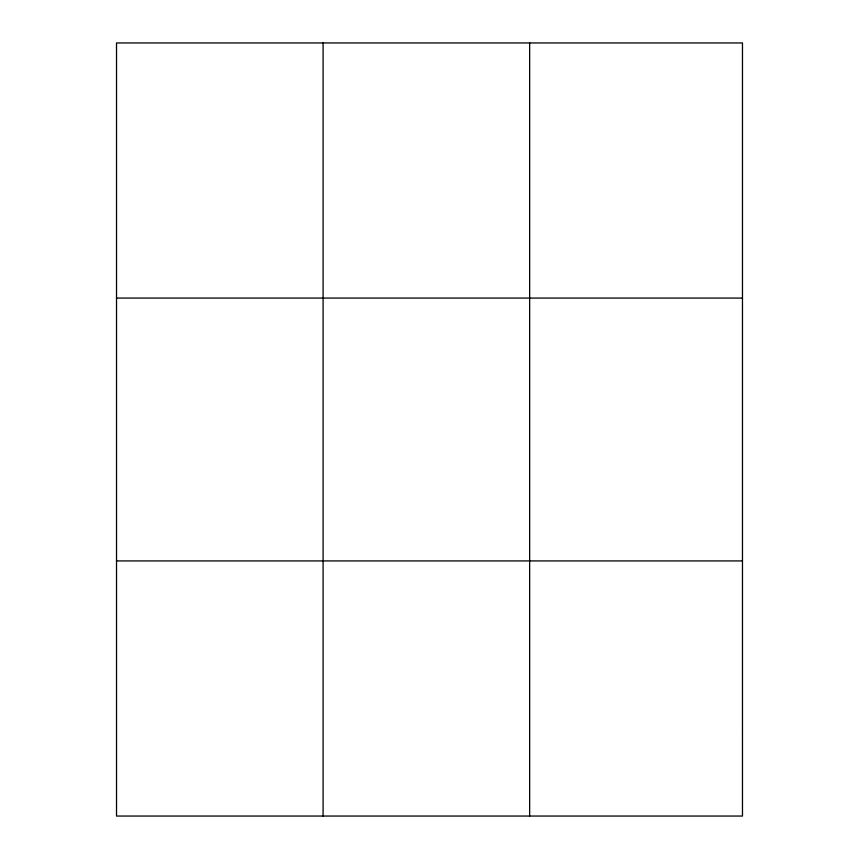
<?xml version="1.0" encoding="UTF-8"?>
<svg xmlns="http://www.w3.org/2000/svg" width="859" height="859" viewBox="0 0 859 859"><rect width="100%" height="100%" fill="white"/><g stroke="black" fill="none" stroke-linecap="round" stroke-linejoin="round"><path stroke-width="1.29" d="M323.091 816.05L323.091 42.95M529.649 816.05L529.649 42.95M116.523 298.073L742.477 298.073M116.523 560.927L742.477 560.927M742.477 731.009L742.477 816.05L116.523 816.05L116.523 42.95L742.477 42.95L742.477 731.009"/></g></svg>
